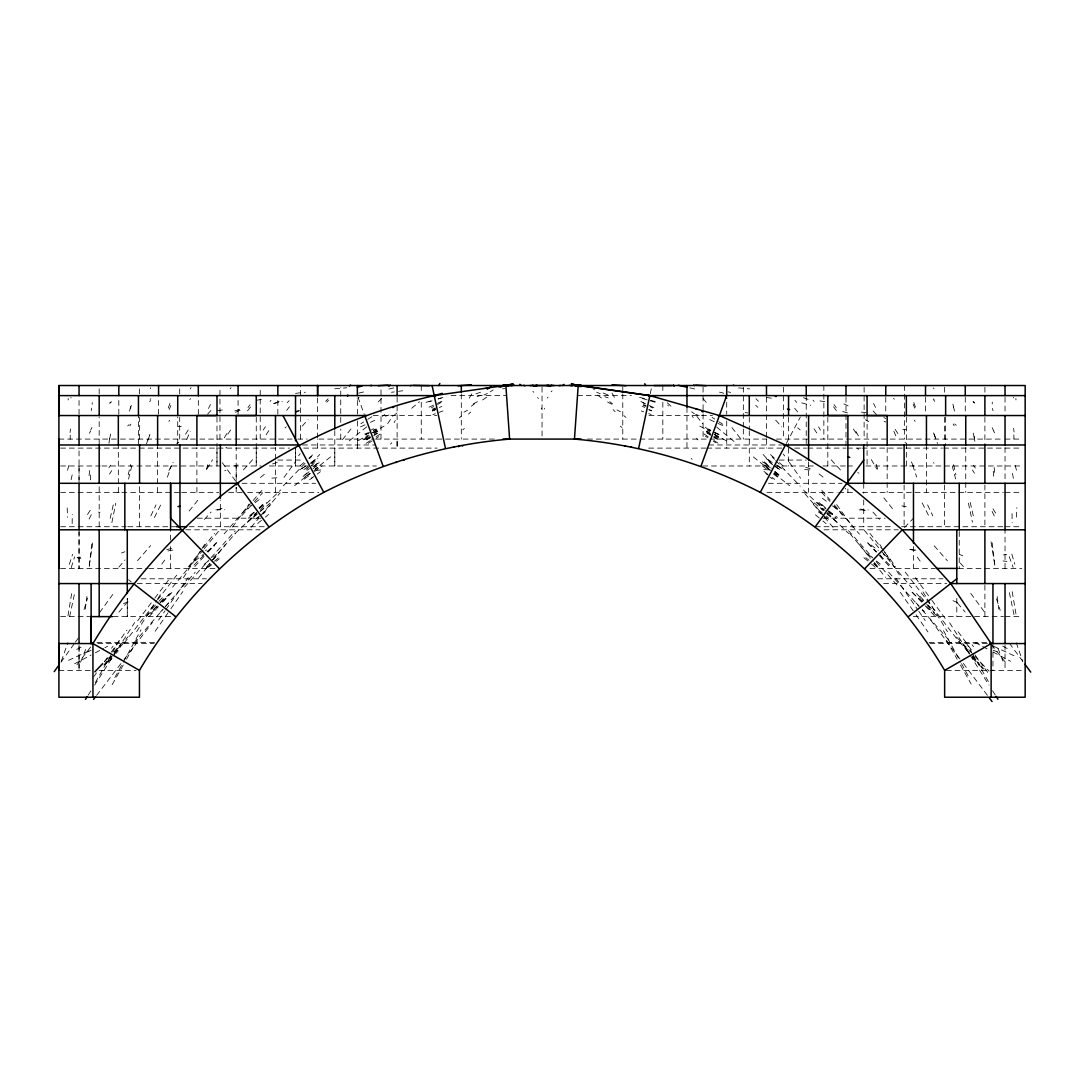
<?xml version="1.0" encoding="UTF-8"?>
<svg xmlns="http://www.w3.org/2000/svg" width="1085" height="1085" viewBox="0 0 1085 1085"><rect width="100%" height="100%" fill="white"/><g stroke="black" fill="none" stroke-linecap="round" stroke-linejoin="round"><path stroke-width="0.75" stroke-dasharray="5 3.75" d="M79.042 531.487L79.042 568.418L79.042 531.731M79.042 482.201L79.042 447.481M79.042 414.226L79.042 397.246M99.183 526.727L99.183 484.968M99.183 444.131L99.183 417.223M99.183 393.896L99.183 385.528M118.333 492.359L118.333 444.972M118.807 414.226L118.807 397.246M138.446 444.131L138.446 415.541M139.436 439.086L139.436 417.332M139.436 393.896L139.436 387.209M139.572 526.727L139.572 484.968M157.623 492.359L157.623 444.972M158.559 414.239L158.559 397.246M170.603 568.418L170.603 546.596M170.603 540.072L170.603 528.395M177.723 444.131L177.723 417.223M179.703 439.086L179.703 417.332M179.703 393.896L179.703 387.209M196.9 492.359L196.9 447.495M198.324 414.239L198.324 395.605M216.986 417.223L216.986 465.98L216.986 448.105M219.957 439.086L219.957 387.209M220.35 526.727L220.35 500.009M236.191 487.287L236.191 492.359L236.191 487.423M236.191 485.592L236.191 447.495M238.076 414.239L238.09 397.246M256.263 417.223L256.25 465.98L256.25 448.105M260.224 439.086L260.224 387.209M275.481 492.359L275.481 460.935M275.481 459.267L275.481 447.495M277.841 414.239L277.841 397.246M300.477 439.086L300.477 385.528M317.593 448.105L317.593 439.086M317.593 437.947L317.607 397.246M334.79 430.677L334.79 465.98L334.79 448.105M340.744 439.086L340.744 429.05M340.744 422.35L340.744 387.209M357.358 421.007L357.358 448.105L357.358 439.086M357.358 414.239L357.358 397.246M380.998 439.086L380.998 413.982M380.998 412.314L380.998 387.209M397.124 397.246L397.11 448.105L397.11 439.086M992.246 403.945L992.26 402.142M70.186 439.222L70.213 435.193M72.166 523.54L72.261 514.48M68.192 399.985L68.219 398.507M1016.496 517.152L1016.848 507.658M92.171 404.38L92.239 402.603M90.367 479.895L90.869 471.649M70.918 398.005L70.973 397.3M544.521 409.031L544.589 408.204M89.268 566.465L91.9 542.744M89.065 475.569L89.946 467.703M70.05 432.562L70.498 428.914M85.335 609.01L86.895 596.56M108.961 443.304L109.856 436.563M89.296 565.095L92.754 542.92M91.262 410.618L91.642 408.191M67.962 615.846L71.935 591.827M111.864 522.604L115.769 503.25M650.268 393.652L651.651 387.155M109.612 438.869L110.779 433.458M69.603 616.687L74.797 592.519M71.095 479.76L72.18 474.796M110.168 518.291L113.803 502.558M128.206 474.81L130.62 464.543M128.532 479.122L131.8 465.885M130.458 408.638L131.285 405.37M67.555 470.307L68.762 465.56M129.508 411.174L130.743 406.522M206.367 469.561L208.076 463.81M84.033 609.58L87.6 597.998M71.244 567.591L74.58 556.849M69.304 564.349L72.587 554.313M167.402 477.142L171.416 465.573M61.303 661.158L67.935 642.537M146.461 443.846L149.933 434.325M147.926 440.117L150.489 433.227M168.202 408.068L170.359 402.359M80.602 662.243L86.19 648.084M169.233 409.452L170.86 405.492M186.783 439.466L190.187 431.355M150.3 388.715L150.72 387.711M150.856 515.89L156.009 504.891M208.496 408.475L210.436 404.474M89.079 519.091L92.211 512.785M154.436 517.477L161.855 502.572M168.921 470.537L173.098 462.386M90.72 429.904L91.981 427.531M786.272 443.494L800.35 417.02M114.888 677.528L122.564 663.491M123.337 662.094L140.996 629.815M89.39 433.254L90.706 430.867M112.203 684.621L123.337 664.834M126.525 659.178L137.659 639.39M95.344 682.56L111.796 653.482M112.609 652.031L119.187 640.394M394.113 422.608L395.306 420.519M469.249 398.141L472.219 393.055M224.337 437.865L228.23 431.233M129.847 425.876L130.892 424.127M206.937 468.951L212.606 459.701M185.562 434.19L188.844 428.968M183.392 577.735L201.2 549.81M202.095 548.413L204.767 544.222M88.224 695.092L90.95 690.819M94.598 685.137L134.648 622.573M136.669 631.619L156.742 600.33M157.65 598.906L162.221 591.786M190.228 388.905L191.041 387.643M87.505 514.466L91.126 508.933M266.096 434.827L269.975 428.914M109.49 474.05L111.755 470.632M168.894 421.414L169.667 420.275M108.88 467.798L110.656 465.194M263.194 430.053L265.472 426.703M227.823 434.095L230.834 429.701M387.698 423.584L393.258 415.46M247.99 407.607L249.998 404.719M158.559 620.132L165.029 610.841M165.964 609.512L188.18 577.654M155.182 631.253L168.107 612.727M170.874 608.753L182.863 591.542M93.527 676.999L96.484 672.849M104.35 661.823L108.283 656.303M111.24 652.166L126.986 630.087M60.977 662.216L74.445 643.459M75.407 642.117L79.246 636.746M232.502 527.079L249.075 504.064M99.644 612.496L112.759 594.431M283.999 477.386L295.296 461.939M161.787 564.091L166.873 557.175M111.524 648.22L113.043 646.172M298.66 455.7L300.165 453.679M137.7 620.769L151.791 602.161M154.816 598.174L169.911 578.251M357.548 399.199L358.959 397.341M96.633 695.376L120.978 663.559M124.029 659.572L152.442 622.451M76.913 664.793L92.51 644.585M107.863 662.135L112.311 656.384M114.088 654.092L118.523 648.328M124.11 643.188L156.552 601.239M157.569 599.924L178.862 572.392M189.821 399.605L190.553 398.67M188.315 566.913L200.413 551.397M203.438 547.518L214.518 533.305M286.63 410.388L289.437 406.794M247.529 410.835L250.54 407.051M270.043 401.477L270.992 400.284M342.426 439.723L351.96 427.748M189.183 511.021L199.83 497.73M198.555 577.939L209.961 563.698M213.067 559.806L225.517 544.263M149.662 401.776L150.72 400.473M230.142 388.823L231.051 387.698M104.011 664.888L111.307 656.018M114.44 652.221L120.693 644.612M172.61 587.148L203.153 550.014M204.211 548.739L218.953 530.809M547.22 398.059L548.061 397.056M118.916 567.143L124.992 559.941M105.652 664.006L112.053 656.452M114.196 653.929L120.584 646.375M118.902 612.13L126.403 603.287M110.019 660.643L112.094 658.188M116.271 653.279L118.346 650.837M206.53 567.062L235.323 533.332M260.902 515.361L280.161 492.861M154.07 609.512L157.094 606M160.119 602.487L164.161 597.794M224.242 533.806L252.005 501.799M253.117 500.524L262 490.284M133.577 643.269L163.265 609.024M165.463 606.488L195.137 572.243M251.055 527.283L258.732 518.427M263.113 513.368L270.775 504.511M137.537 560.647L150.598 545.646M104.065 665.064L111.836 656.344M114.061 653.848L125.168 641.398M243.433 469.9L253.578 458.643M204.373 519.471L211.046 512.066M184.572 587.066L208.835 560.158M211.046 557.717L235.309 530.796M302.186 426.12L308.086 419.624M241.914 515.511L251.286 505.217M254.405 501.785L262.733 492.631M160.336 612.171L162.343 609.96M165.368 606.651L168.392 603.341M207.56 414.172L210.978 410.469M194.798 566.519L204.672 555.791M207.954 552.224L216.729 542.703M311.585 463.295L319.749 454.452M152.008 608.793L155.453 605.077M158.912 601.361L163.51 596.397M326.775 402.155L328.511 400.311M104.852 661.294L109.287 656.601M113.735 651.922L128.152 636.692M148.93 616.728L159.237 605.864M162.682 602.229L171.85 592.573M150.666 613.757L157.542 606.596M162.113 601.822L168.989 594.675M283.361 485.822L305.102 463.241M309.442 458.738L311.626 456.473M904.51 527.486L913.475 518.196M150.11 399.47L150.883 398.67M287.227 402.684L289.152 400.704M325.649 401.328L328.09 398.805M378.299 401.87L381.662 398.412M110.141 403.091L111.511 401.721M390.451 444.185L391.834 442.788M193.957 565.068L203.98 555.032M207.33 551.682L216.24 542.771M212.755 559.521L215.047 557.229M146.787 615.846L157 605.972M160.404 602.677L171.755 591.718M468.557 414.09L470.687 412.029M235.065 533.603L256.711 512.907M260.319 509.462L280.757 489.918M459.335 417.901L461.261 416.111M250.73 515.538L255.463 511.13L246.946 517.681M259.03 507.834L262.584 504.525M551.099 391.766L552.075 390.871M303.068 476.478L308.954 471.066M313.673 466.726L319.56 461.315M248.302 518.237L254.432 512.608M259.356 508.119L265.486 502.491M127.718 425.93L129.142 424.628M285.016 427.938L286.264 426.825M253.198 517.26L256.399 514.48M260.671 510.764L263.872 507.97M382.422 416.409L384.646 414.47M300.097 465.818L305.563 461.084M308.832 458.236L313.199 454.452M247.339 522.509L257.43 513.924M259.966 511.767L270.056 503.182M206.923 567.536L210.666 564.376M214.41 561.216L219.401 556.998M394.547 414.958L396.907 412.978M411.69 408.272L419.502 401.762M260.481 477.481L265.811 473.074M257.66 523.445L262.041 519.851M265.323 517.152L268.619 514.466M109.477 403.118L110.806 402.047M349.234 440.89L367.015 426.608M294.591 485.687L310.012 473.345M330.572 456.88L315.152 469.222L320.265 465.451M204.183 564.308L209.12 560.348M212.836 557.392L216.539 554.421M256.67 518.833L258.705 517.233M262.76 514.046L264.794 512.445M305.129 474.837L309.103 471.758M313.077 468.693L318.366 464.597M208.456 567.224L211.711 564.702M216.064 561.338L219.333 558.816M307.692 475.555L310.229 473.589M314.04 470.659L317.837 467.716M462.671 429.85L464.394 428.521M363.76 439.791L370.107 434.909M372.643 432.956L378.99 428.073M194.852 560.945L203.424 554.381M207.086 551.573L214.437 545.945M259.234 508.336L266.612 502.735M243.949 511.157L251.435 505.502M255.165 502.667L261.404 497.961M309.523 479.828L312.792 477.386M317.132 474.131L320.387 471.69M471.338 406.21L474.525 403.823M304.383 479.068L310.703 474.376M314.487 471.555L322.069 465.913M304.804 476.939L309.957 473.114M254.066 514.466L256.602 512.622M255.585 518.928L259.288 516.243M262.977 513.558L265.445 511.767M306.079 469.412L308.737 467.499M311.395 465.601L314.053 463.688M303.881 469.561L308.398 466.347M311.788 463.932L315.179 461.532M490.23 391.875L493.119 389.895M482.594 399.958L486.772 397.137M366.038 439.194L370.704 436.089M374.216 433.756L377.716 431.423M366.052 443.399L371.707 439.656M375.939 436.862L380.184 434.054M301.616 468.693L306.377 465.614M311.124 462.536L315.884 459.47M360.912 423.692L363.638 421.957M367.747 419.339L371.843 416.721M307.082 470.212L309.537 468.639M368.29 443.29L372.25 440.781M376.197 438.286L378.841 436.618M299.785 469.751L306.228 465.777M310.107 463.404L317.837 458.643M366.771 439.886L370.934 437.363M373.701 435.668L377.851 433.146M311.544 477.997L313.863 476.586M225.707 447.888L226.534 447.4M367.625 438.815L369.904 437.472M374.447 434.8L376.726 433.471M365.55 437.648L369.117 435.641M373.891 432.956L377.458 430.935M358.281 440.605L368.303 434.99M372.603 432.576L384.063 426.147M431.382 407.852L433.824 406.509M437.472 404.502L441.134 402.494M315.83 464.556L319.234 462.698M365.36 434.773L369.334 432.657M373.294 430.542L375.939 429.131M76.669 649.44L81.429 646.891M463.96 412.178L467.54 410.279M74.594 663.776L91.126 655.014M95.263 652.831L103.523 648.45M104.892 647.718L107.646 646.253M473.209 403.932L477.495 401.681M371.301 429.945L373.62 428.751M432.237 410.957L435.817 409.248M439.384 407.526L441.771 406.387M366.16 434.203L369.185 432.779M429.009 407.228L434.61 404.637M437.404 403.349L443.005 400.758M360.491 426.866L366.188 424.262M370.46 422.296L374.745 420.329M68.531 660.317L89.567 650.688M484.059 394.994L487.423 393.462M176.624 443.304L178.822 442.314M235.513 412.286L240.653 410.008M364.723 434.108L367.625 432.847M373.416 430.325L376.319 429.063M432.779 409.764L435.505 408.597M432.44 409.167L435.288 407.933M86.732 652.139L91.126 650.376M123.446 603.64L131.122 600.642M477.197 396.649L480.858 395.252M274.478 403.267L281.205 400.718M432.562 410.903L435.6 409.777M121.52 552.997L124.829 551.763M205.391 550.448L206.679 549.959M475.854 393.923L483.571 391.115M432.834 414.646L435.356 413.738M439.14 412.354L442.938 410.984M217.366 509.964L223.334 507.875M385.351 416.206L389.027 415.012M272.566 463.932L278.397 462.074M428.995 401.776L432.061 400.84M438.204 398.968L441.283 398.019M234.848 410.876L241.318 409.004M426.066 402.304L432.088 400.582M438.109 398.86L444.131 397.137M224.744 470.795L225.843 470.483M234.428 465.94L237.954 464.936M166.778 549.715L174.427 547.545M273.461 403.688L282.222 401.314M358.728 393.15L364.207 391.807M388.891 389.054L393.828 387.887M167.972 550.963L173.234 549.959M1003.354 554.964L1006.717 554.421M217.366 410.74L222.561 409.94M256.48 400.216L263.953 399.104M77.415 557.731L80.67 557.256M502.599 388.85L504.905 388.525M391.495 392.282L394.303 391.902M398.52 391.332L402.738 390.763M295.54 393.353L305.414 392.214M316.264 470.456L320.848 469.954M334.695 388.783L346.793 387.765M902.828 429.674L905.934 429.429M271.874 478.119L279.089 477.658M215.861 509.882L224.853 509.733M451.007 395.605L506.573 395.605M577.505 395.605L631.389 395.605M373.254 415.541L436.794 415.541M648.966 415.541L712.492 415.541M58.915 439.086L119.309 439.086M120.462 439.086L198.148 439.086M199.83 439.086L292.096 439.086M297.724 439.086L307.191 439.086M318.936 439.086L374.284 439.086M375.586 439.086L496.618 439.086M587.46 439.086L708.505 439.086M709.793 439.086L766.824 439.086M776.412 439.086L1003.367 439.086M1005.035 439.086L1021.812 439.086M302.579 444.972L375.396 444.972M708.695 444.972L781.498 444.972M60.597 448.105L289.437 448.105M303.705 448.105L437.065 448.105M648.681 448.105L705.86 448.105M706.837 448.105L782.014 448.105M794.64 448.105L806.548 448.105M807.891 448.105L846.002 448.105M847.453 448.105L860.907 448.105M862.182 448.105L942.363 448.105M943.733 448.105L1021.812 448.105M277.814 460.067L303.23 460.067M779.152 460.067L806.264 460.067M60.597 465.98L100.322 465.98M101.963 465.98L180.544 465.98M180.992 465.98L261.159 465.98M269.351 465.98L310.256 465.98M311.422 465.98L376.386 465.994M702.727 465.994L772.194 465.98M773.307 465.98L813.506 465.98M822.918 465.98L846.246 465.98M847.453 465.98L856.079 465.98M865.898 465.98L1021.812 465.98M242.077 483.3L315.626 483.3M768.451 483.3L842.001 483.3M60.597 492.359L180.544 492.359M181.643 492.359L218.668 492.359M228.691 492.359L242.145 492.359M247.651 492.359L318.787 492.359M766.959 492.359L837.037 492.359M838.705 492.359L854.438 492.359M862.616 492.359L1003.394 492.359M1005.035 492.359L1021.812 492.359M859.198 509.909L868.258 509.909M197.321 518.196L260.915 518.196M823.162 518.196L885.089 518.196M60.597 526.727L126.104 526.727M127.786 526.727L175.675 526.727M189.224 526.727L267.1 526.727M815.296 526.74L894.026 526.727M901.621 526.727L1003.394 526.727M1005.035 526.727L1021.812 526.727M185.793 529.805L260.061 529.805M824.017 529.805L898.285 529.805M60.597 568.418L124.829 568.418M128.098 568.418L147.709 568.418M148.726 568.418L219.102 568.418M869.98 568.418L935.094 568.418M958.448 568.418L1021.812 568.418M141.064 578.793L206.421 578.793M877.656 578.793L943.014 578.793M137.266 583.567L202.135 583.567M883.61 583.567L946.812 583.567M60.597 616.619L89.621 616.619M113.111 616.619L175.702 616.619M913.339 616.619L1003.516 616.619M1005.035 616.619L1021.812 616.619M96.972 642.496L156.593 642.496M929.14 642.496L987.106 642.496M97.772 643.554L154.219 643.554M929.859 643.554L987.974 643.554M58.915 670.394L91.126 670.394M99.183 670.394L136.1 670.394M946.31 670.394L1021.812 670.394M178.157 426.541L181.236 426.676M117.519 492.332L119.147 492.4M804.69 469.588L812.502 470.09M738.546 387.901L749.721 388.905M745.151 412.598L747.904 412.897M763.772 469.357L768.383 469.9M1003.137 560.959L1006.934 561.406M861.368 412.124L866.874 412.815M819.894 400.935L826.499 401.884M766.485 397.476L772.018 398.303M77.211 557.744L80.887 558.3M98.369 512.079L99.983 512.364M910.939 549.254L916.011 550.231M728.035 391.875L730.666 392.404M901.947 505.881L906.287 506.79M689.857 387.86L695.661 389.176M719.45 392.133L723.803 393.231M639.607 397.354L647.392 399.429M650.512 400.257L658.297 402.332M801.693 402.861L810.78 405.329M842.652 411.513L849.338 413.453M695.675 414.47L699.242 415.541M909.691 549.241L917.259 551.505M642.632 398.548L647.284 399.945M650.39 400.88L655.042 402.277M805.585 467.215L811.607 469.208M860.581 509.041L866.874 511.279M857.679 472.68L858.995 473.141M604.793 396.69L608.21 397.91M641.235 410.944L643.717 411.852M648.694 413.643L651.19 414.538M803.456 397.693L809.017 399.714M648.518 409.696L651.597 410.835M992.951 650.132L997.129 651.719M952.901 600.683L960.686 603.748M959.248 554.34L962.693 555.71M603.192 393.041L610.516 396.039M643.147 405.261L645.995 406.482M707.718 429.47L710.566 430.718M714.852 432.589L719.124 434.461M596.709 392.214L600.208 393.76M884.153 421.333L885.753 422.038M643.446 404.583L646.185 405.817M709.712 419.61L715.341 422.187M718.148 423.476L723.776 426.052M843.899 403.918L848.104 405.858M993.575 646.267L1016.496 656.859M714.893 432.766L717.904 434.163M640.828 401.518L645.06 403.511M649.305 405.505L654.96 408.163M883.76 417.549L885.753 418.498M642.361 406.333L644.734 407.458M649.467 409.696L651.841 410.822M905.039 442.544L906.355 443.182M616.958 409.94L620.43 411.771M1002.771 646.158L1007.287 648.545M708.247 428.941L710.878 430.338M714.825 432.44L718.772 434.529M607.532 402.02L611.587 404.176M975.388 642.632L981.247 645.738M982.712 646.524L988.557 649.63M992.951 651.949L1010.515 661.28M642.93 402.752L645.358 404.068M650.2 406.685L652.627 408.001M762.362 461.803L765.996 463.81M699.811 426.12L709.997 431.762M714.364 434.163L726.014 440.605M706.538 431.111L710.133 433.118M714.906 435.79L718.487 437.798M865.382 419.732L868.8 421.699M707.596 432.901L710.973 434.922M714.35 436.943L716.602 438.299M766.159 458.684L772.656 462.63M776.562 465.004L784.36 469.751M706.471 432.657L710.566 435.193M713.306 436.875L717.416 439.411M765.793 473.616L768.031 475.013M705.44 436.251L708.057 437.892M713.279 441.161L715.897 442.802M857.123 448.254L858.764 449.298M712.072 417.372L714.771 419.108M718.812 421.712L722.868 424.316M706.43 431.396L711.082 434.42M714.581 436.685L718.08 438.964M703.934 433.919L709.604 437.635M713.849 440.415L718.094 443.209M768.072 459.701L772.791 462.847M777.511 465.98L782.231 469.113M769.984 477.21L772.371 478.892M775.639 466.889L778.257 468.734M768.872 461.749L772.222 464.136M775.572 466.523L780.047 469.696M822.647 508.553L825.197 510.411M827.76 512.256L830.323 514.1M764.179 464.895L770.608 469.602M774.459 472.423L779.613 476.193M817.398 502.708L824.912 508.214M828.655 510.967L837.43 517.396M818.307 511.862L820.857 513.72M824.654 516.514L828.465 519.322M597.564 395.116L601.402 397.937M870.997 544.995L878.267 550.366M883.109 553.947L890.378 559.304M762.145 465.696L768.465 470.375M773.51 474.104L779.83 478.783M763.908 471.405L767.949 474.403M772.005 477.4L774.704 479.394M705.236 427.246L710.417 431.152M714.296 434.095L720.779 438.977M973.299 402.074L974.683 403.132M822.335 498.218L828.628 502.992M832.412 505.854L839.966 511.591M691.688 411.771L694.346 413.792M766.485 467.269L770.282 470.212M774.08 473.155L776.602 475.108M820.138 511.279L822.172 512.866M826.255 516.04L828.289 517.626M128.505 579.743L131.217 581.858M765.902 464.353L769.821 467.445M775.07 471.555L778.989 474.647M819.094 473.982L824.519 478.254M620.281 426.147L621.963 427.476M865.776 557.676L869.031 560.253M873.384 563.685L876.653 566.261M593.169 388.796L594.471 389.827M753.343 456.934L770.174 470.307M774.066 473.386L789.609 485.727M867.797 554.055L871.54 557.053M876.517 561.04L880.26 564.037M609.716 401.626L612.672 404M716.67 427.097L734.87 442.178M815.418 514.805L819.69 518.332M822.878 520.976L826.078 523.621M863.863 557.704L868.949 561.935M871.499 564.037L876.585 568.269M797.678 427.775L800.255 429.931M691.254 458.507L692.189 459.308M814.198 502.911L823.054 510.425M826.851 513.639L836.969 522.211M623.943 415.704L625.964 417.454M820.436 507.631L823.651 510.425M826.851 513.219L831.137 516.948M954.786 423.964L956.265 425.293M770.513 454.629L776.046 459.647M779.369 462.658L783.804 466.672M755.73 405.315L757.9 407.309M821.725 504.403L826.417 508.729M828.764 510.899L833.456 515.226M818.849 502.301L826.119 509.041M828.547 511.279L835.816 518.02M764.301 461.803L771.313 468.34M774.826 471.609L780.671 477.047M667.289 402.779L673.025 408.136M912.01 592.302L922.141 601.958M936.775 615.9L926.644 606.244L929.655 609.824M803.524 490.094L823.746 509.53M827.326 512.961L848.728 533.549M933.276 398.846L934.117 399.687M867.878 543.083L876.612 551.899M879.894 555.208L889.741 565.122M613.093 409.615L615.1 411.663M755.987 398.738L758.401 401.233M772.194 456.921L774.527 459.362M775.694 460.583L800.242 486.216M956.617 637.098L971.672 652.899M975.144 656.547L989.032 671.14M916.066 602.894L919.212 606.23M922.345 609.553L924.434 611.777M912.607 592.464L921.64 602.08M925.03 605.688L935.202 616.511M916.513 593.549L923.294 600.778M926.685 604.399L934.605 612.835M920.229 596.587L924.095 600.751M927.96 604.915L931.825 609.078M880.016 554.91L881.956 557.012M821.603 492.332L829.944 501.433M834.107 505.976L842.448 515.077M873.113 410.971L876.463 414.633M867.607 542.636L876.273 552.116M879.515 555.669L889.252 566.329M763.094 454.466L773.429 465.777M831.191 459.809L841.417 471.039M872.977 512.147L879.46 519.349M775.721 420.193L781.675 426.825M696.638 438.435L697.953 439.913M960.334 563.101L963.48 566.641M848.497 530.619L872.828 557.907M876.137 561.637L899.37 587.69M888.656 572.161L918.9 606.257M922.25 610.055L951.382 642.89M813.072 400.216L814.076 401.355M959.113 641.52L970.031 653.862M972.214 656.33L979.864 664.969M794.966 400.379L796.797 402.44M934.185 545.782L947.408 560.809M532.884 391.305L533.779 392.322M973.028 401.274L974.249 402.698M957.526 603.111L965.162 612.021M821.833 490.311L830.201 500.049M834.379 504.932L859.456 534.159M813.357 504.349L822.118 514.561M824.302 517.111L833.063 527.324M804.799 493.553L824.166 516.257M703.012 398.561L706.606 402.779M919.619 597.998L923.633 602.731M849.786 533.535L873.289 561.243M874.361 562.505L877.562 566.275M964.565 646.158L969.692 652.288M972.77 655.964L978.928 663.315M966.803 650.376L969.678 653.848M972.54 657.307L974.452 659.626M864.392 530.362L880.518 549.959M881.59 551.261L911.698 587.853M537.509 397.476L538.363 398.52M963.114 644.653L969.393 652.329M972.54 656.167L979.864 665.119M794.654 408.231L797.678 411.961M859.062 544.317L870.265 558.3M874.334 563.386L885.55 577.369M883.868 497.893L894.677 511.483M893.592 398.236L894.352 399.199M991.365 644.381L1007.3 664.685M869.939 533.386L881.847 548.657M884.831 552.468L895.749 566.465M731.941 427.585L741.258 439.547M696.923 416.396L702.592 423.72M905.229 572.107L960.184 643.229M965.419 648.382L969.854 654.16M972.526 657.618L976.08 662.243M833.551 406.834L836.386 410.564M845.12 488.277L845.717 489.05M930.577 619.996L960.32 659.449M963.304 663.396L988.082 696.258M933.493 462.576L934.022 463.268M972.106 644.761L973.53 646.66M933.751 400.08L934.728 401.382M1009.43 643.269L1022.992 661.619M917.205 557.12L922.318 564.051M783.289 454.045L784.699 455.958M970.763 593.373L984.421 611.981M915.279 577.613L928.963 596.33M931.906 600.33L946.568 620.376M958.177 631.782L971.984 650.756M974.94 654.825L983.81 667.017M984.8 668.374L989.723 675.141M834.067 404.624L836.209 407.567M222.303 462.752L236.245 481.943M836.684 504.579L853.163 527.513M789.324 462.386L800.567 478.2M900.306 592.288L913.204 610.801M915.971 614.775L927.96 631.958M895.939 578.183L917.883 609.946M918.805 611.262L925.207 620.525M973.462 465.356L975.307 468.028M853.353 429.036L856.268 433.322M667.804 405.098L668.36 405.926M814.021 428.778L817.846 434.583M914.302 420.098L915.103 421.333M992.965 508.892L996.505 514.371M972.35 469.913L974.506 473.277M879.827 544.48L881.59 547.22M882.471 548.603L900.957 577.464M895.179 429.348L898.461 434.475M949.66 622.79L969.325 653.929M970.207 655.354L988.978 685.083M992.544 690.752L996.125 696.407M922.982 591.922L926.481 597.604M927.363 599.029L947.503 631.714M871.323 459.647L876.951 469.181M818.551 426.853L820.504 430.202M611.954 393.028L614.951 398.181M993.304 430.501L994.647 432.834M692.027 415.514L693.193 417.549M965.799 642.117L971.604 652.234M972.431 653.672L980.718 668.116M981.545 669.567L989.005 682.56M855.943 431.505L859.849 438.367M946.54 640.353L957.201 659.273M960.483 665.105L971.143 684.025M943.462 630.616L960.727 662.203M961.5 663.64L968.566 676.565M953.159 423.964L954.135 425.795M922.169 502.952L929.791 517.857M873.574 403.484L875.541 407.417M911.359 461.925L915.374 469.981M992.165 427.707L993.372 430.148M992.11 511.401L995.108 517.735M927.607 504.891L932.842 515.917M893.823 431.165L897.227 439.154M913.19 404.312L914.791 408.177M998.024 648.315L1003.381 662.284M933.48 432.874L936.084 439.723M913.746 402.467L915.794 408.028M1009.253 556.673L1013.159 567.374M357.982 397.137L364.126 414.009M934.185 434.108L937.535 443.494M1016.292 642.781L1022.694 661.213M912.729 465.465L916.689 477.02M996.491 598.879L1000.221 610.407M876.165 464.258L877.928 469.954M1011.817 554.11L1014.828 564.268M933.615 387.874L933.9 388.864M1015.14 465.424L1016.469 470.158M953.362 406.455L954.556 411.066M952.21 465.858L955.641 478.96M970.221 502.423L973.815 518.033M952.901 404.122L953.606 407.241M953.606 464.651L955.871 474.742M973.231 433.105L974.411 438.448M1009.362 592.613L1014.421 616.673M968.444 503.128L972.472 522.265M1012.468 473.399L1013.363 478.431M992.544 408.353L992.965 410.74M1012.197 591.718L1016.414 616.646M991.025 541.795L994.823 565.231M974.181 436.414L975.062 443.087M997.196 596.574L998.742 609.051M1013.634 428.358L1014.068 432.02M992.165 542.826L994.945 566.316M994.172 467.472L994.945 475.352M993.304 471.229L993.955 479.394M1013.363 397.191L1013.417 397.924M541.334 408.068L541.361 408.882M67.162 507.916L67.555 517.301M1015.913 398.466L1015.953 399.945M1013.865 434.841L1013.946 438.869M1012.047 513.707L1012.156 522.739M1005.035 397.246L1005.035 414.226M1005.035 447.481L1005.035 482.201M1005.035 528.395L1005.035 568.418M1005.035 645.182L1005.035 670.394M992.951 643.554L992.951 670.394M984.895 387.209L984.895 393.896M984.895 417.223L984.895 444.131M984.895 484.968L984.895 526.727M984.895 585.222L984.895 616.619M965.745 447.495L965.745 492.359M965.27 397.246L965.27 414.226M959.248 531.487L959.248 568.418M956.794 598.337L956.794 616.619M945.632 417.223L945.632 444.131M944.642 387.209L944.642 393.896M944.642 417.332L944.642 439.086M944.506 484.968L944.506 526.727M926.454 444.972L926.454 492.359M925.519 397.246L925.519 414.239M913.475 546.596L913.475 568.418M906.355 417.223L906.355 465.98M904.375 385.528L904.375 439.086M904.117 484.968L904.117 526.727M887.177 447.495L887.177 492.359M885.753 397.246L885.753 414.239M867.091 415.541L867.091 465.98M864.121 387.209L864.121 439.086M863.728 483.3L863.728 493.322M863.728 500.009L863.728 526.727M847.887 488.982L847.887 492.359M846.002 397.246L846.002 446.41M827.828 417.223L827.828 465.98M823.854 385.528L823.854 439.086M808.596 461.898L808.596 492.359M806.236 395.605L806.236 443.602M788.551 417.223L788.551 446.41M788.551 448.105L788.551 465.98M783.601 387.209L783.601 439.086M766.485 397.246L766.485 437.947M766.485 439.086L766.485 448.105M749.287 417.223L749.287 429.484M749.287 430.677L749.287 465.98M743.334 387.209L743.334 427.368M743.334 429.05L743.334 439.086M726.719 402.264L726.719 414.239M726.719 421.007L726.719 448.105M703.08 387.209L703.08 412.314M703.08 413.982L703.08 439.086M686.968 407.458L686.968 448.105M662.827 385.541L662.827 393.909M662.827 402.277L662.827 439.086M622.776 387.209L622.776 392.227M622.776 393.909L622.776 439.086M542.039 387.209L542.039 439.086M461.301 393.909L461.301 439.086M421.265 385.541L421.265 393.909M421.265 402.277L421.265 439.086M236.191 465.98L236.191 480.818M79.042 465.98L79.042 480.818M79.042 645.222L79.042 670.381L79.042 645.182M127.284 598.337L127.284 616.619L127.284 598.337M295.527 448.105L295.527 465.98L295.527 448.105"/><path stroke-width="1.5" d="M58.915 670.394L58.915 643.554L92.944 643.554C130.2 581.262 179.188 526.849 237.235 483.3C296.598 441.554 363.475 411.785 434.217 395.605L442.3 393.312M58.915 568.418L58.915 385.528L1025.162 385.528L1025.162 697.221L944.642 697.221L944.642 670.394C900.496 595.746 836.427 533.874 760.287 492.359C702.375 462.712 639.296 444.606 574.467 439.086L578.21 385.528L571.361 383.751M79.042 529.805L79.042 483.3M79.042 444.972L79.042 415.541M58.915 439.086L58.915 697.221L139.436 697.221L139.436 670.394L91.126 642.496L91.126 643.554L91.126 616.619M99.183 483.3L99.183 444.972M99.183 415.541L99.183 395.605M118.333 444.972L118.333 415.541M118.807 395.605L118.807 385.528M124.829 529.805L124.829 483.3M127.284 593.481L127.284 529.805M138.446 415.541L138.446 395.605M139.572 483.3L139.572 444.972M157.623 444.972L157.623 415.541M158.573 395.605L158.573 385.528M170.603 518.386L170.603 483.3L170.603 529.805M177.723 415.541L177.723 395.605M179.961 526.727L179.961 444.972M196.9 444.972L196.9 415.541L256.263 415.541L256.263 395.605M216.986 395.605L216.986 415.541L58.915 415.541L58.915 385.528M220.35 498.34L220.35 444.972M236.191 444.972L236.191 415.541L366.567 415.541M238.09 395.605L238.09 385.528M275.481 444.972L275.481 415.541M295.527 440.768L295.527 395.605M334.79 428.995L334.79 395.605M370.989 385.894L371.138 385.175M638.699 448.105L649.861 395.605M347.553 396.188L347.851 395.021M701.046 465.98L726.652 395.605M438.801 385.541L439.859 383.48M760.287 492.359L785.486 444.972L719.396 415.541L649.847 395.605L571.795 384.307M85.498 699.35L87.315 696.516M139.436 670.394C183.582 595.746 247.651 533.874 323.791 492.359C381.689 462.712 444.782 444.619 509.611 439.086L505.868 385.528L508.607 384.985L434.217 395.605L58.915 395.605M54.25 671.601L59.051 664.902M815.296 526.727L863.728 460.067M93.581 699.364L95.616 696.706M94.87 671.832L102.627 663.64M864.976 568.418L902.259 529.805L846.842 483.3L785.486 444.972M458.521 446.695L459.755 445.65M388.837 386.124L390.247 384.958M908.376 616.619L956.794 578.793M349.411 385.975L350.564 385.094M562.383 385.541L563.915 384.375M487.219 389.217L490.949 386.572M395.713 462.549L396.757 461.844M392.973 407.607L393.95 406.97M944.642 670.394L991.134 643.554L950.677 583.567L902.259 529.805M403.566 460.162L404.366 459.809M550.312 385.853L551.75 385.216M453.354 447.156L454.642 446.64M295.527 411.988L299.012 410.686M624.797 446.328L625.597 446.084M432.223 396.242L436.251 395.076M500.199 386.979L512.961 383.737M357.358 387.209L362.064 386.043M534.783 385.758L536.56 385.324M177.954 506.614L179.961 506.166M410.157 385.663L411.378 385.419M510.899 385.799L514.209 385.202M498.72 386.775L513.015 384.293M508.228 385.283L505.868 385.528L508.743 385.107M505.868 385.541L509.041 385.189M559.019 385.636L561.013 385.433M431.735 396.364L434.325 396.106M508.689 385.297L503.047 385.772L508.675 385.338M535.936 385.623L537.862 385.46M363.475 415.636L365.889 415.446M457.951 385.772L471.365 384.836M503.386 385.69L508.35 385.365M378.109 385.704L388.213 385.107M486.107 388.186L487.477 388.118M432.576 395.998L435.994 395.822M502.192 385.663L509.543 385.406M503.128 385.623L508.594 385.446M502.355 385.623L509.38 385.46L502.206 385.568M654.092 385.568L671.547 385.514M529.846 385.555L554.232 385.514M648.233 395.605L1025.162 395.605M719.396 415.541L847.887 415.541L847.887 483.896M1025.162 415.541L867.091 415.541L867.091 395.605M502.897 439.086L581.18 439.086M58.915 444.972L298.592 444.972M783.194 444.972L1025.162 444.972M58.915 483.3L238.741 483.3M846.842 483.3L1025.162 483.3M176.597 526.727L186.688 526.727M58.915 529.805L181.819 529.805M901.662 529.805L1025.162 529.805M936.369 568.418L957.621 568.418M58.915 583.567L133.943 583.567M950.677 583.567L1025.162 583.567M90.787 616.619L112.406 616.619M989.628 643.554L1025.162 643.554M413.06 385.378L429.457 385.69M575.443 385.433L581.031 385.717M575.525 385.555L578.197 385.663L575.809 385.419M578.197 385.84L581.167 385.962M574.48 385.365L581.953 385.704M575.064 385.378L581.357 385.677M695.444 385.134L706.132 385.704M578.156 386.328L581.221 386.491M718.392 415.894L720.128 415.989M575.715 385.392L580.719 385.677M612.062 384.836L625.842 385.731M578.169 386.138L581.275 386.341M546.582 385.46L548.495 385.609M578.183 386.002L581.424 386.26M575.253 385.189L581.167 385.88M672.876 385.446L674.205 385.623M578.21 385.541L649.861 395.605M575.24 385.324L581.153 386.206M569.422 385.297L572.324 385.772M575.511 385.08L580.909 385.989M575.416 384.958L581.004 386.111M678.274 385.256L686.968 387.209M787.466 409.059L789.636 409.587M547.911 385.324L549.607 385.745M647.419 395.13L652.221 396.405M461.83 445.596L462.752 445.867M847.887 456.799L849.758 457.382M695.797 408.774L696.936 409.167M523.702 385.297L525.018 385.772M630.643 446.817L631.89 447.305M532.586 385.202L533.915 385.867M775.205 396.106L776.101 396.581M733.27 385.107L734.003 385.528M693.695 385.026L694.495 385.568M519.864 384.307L521.451 385.541M133.401 583.567L175.702 616.619M701.859 411.188L702.944 412.083M673.432 385.175L674.219 385.894M170.603 518.196L219.102 568.418M980.948 666.204L983.132 668.672M726.055 397.381L726.747 398.303M989.072 697.574L992.056 701.52M1024.932 664.251L1030.75 672.117M237.235 483.3L268.782 526.727M990.415 642.496L991.134 643.554L991.134 697.221M996.125 696.407L997.915 699.242M282.941 415.541L323.791 492.359M644.775 383.697L645.724 385.541M364.682 415.541L383.046 465.98M432.088 385.541L445.392 448.105M1005.035 385.528L1005.035 395.605M1005.035 415.541L1005.035 444.972M1005.035 483.3L1005.035 529.805M1005.035 583.567L1005.035 643.554M992.951 583.567L992.951 643.554M984.895 395.605L984.895 415.541M984.895 444.972L984.895 483.3M984.895 529.805L984.895 583.567M965.745 415.541L965.745 444.972M965.27 385.528L965.27 395.605M959.248 483.3L959.248 529.805M956.794 529.805L956.794 583.567M945.632 395.605L945.632 415.541M944.506 444.972L944.506 483.3M926.454 415.541L926.454 444.972M925.519 385.528L925.519 395.605M913.475 483.3L913.475 543.232M906.355 395.605L906.355 415.541M904.117 444.972L904.117 483.3M887.177 444.972L887.177 415.541L827.828 415.541L827.828 395.605M885.753 385.528L885.753 395.605M863.728 444.972L863.728 483.3M846.002 385.528L846.002 395.605M808.596 415.541L808.596 460.203M806.236 385.528L806.236 395.605M788.551 395.605L788.551 415.541M766.485 385.528L766.485 395.605M749.287 395.605L749.287 415.541M726.719 385.528L726.719 395.605M686.968 385.541L686.968 407.458M461.301 385.541L461.301 392.227M397.124 385.541L397.124 395.605M357.358 385.528L357.358 395.605M277.841 385.528L277.841 395.605M198.324 385.528L198.324 395.605M99.183 529.805L99.183 616.619M92.944 643.554L92.944 697.221M91.126 583.567L91.126 643.554M79.042 385.528L79.042 395.605M79.042 583.567L79.042 643.554M317.607 385.528L317.607 395.605L317.607 385.528M508.865 385.378L502.87 385.69L508.973 385.392M581.845 385.609L574.575 385.46L581.804 385.636"/></g></svg>
